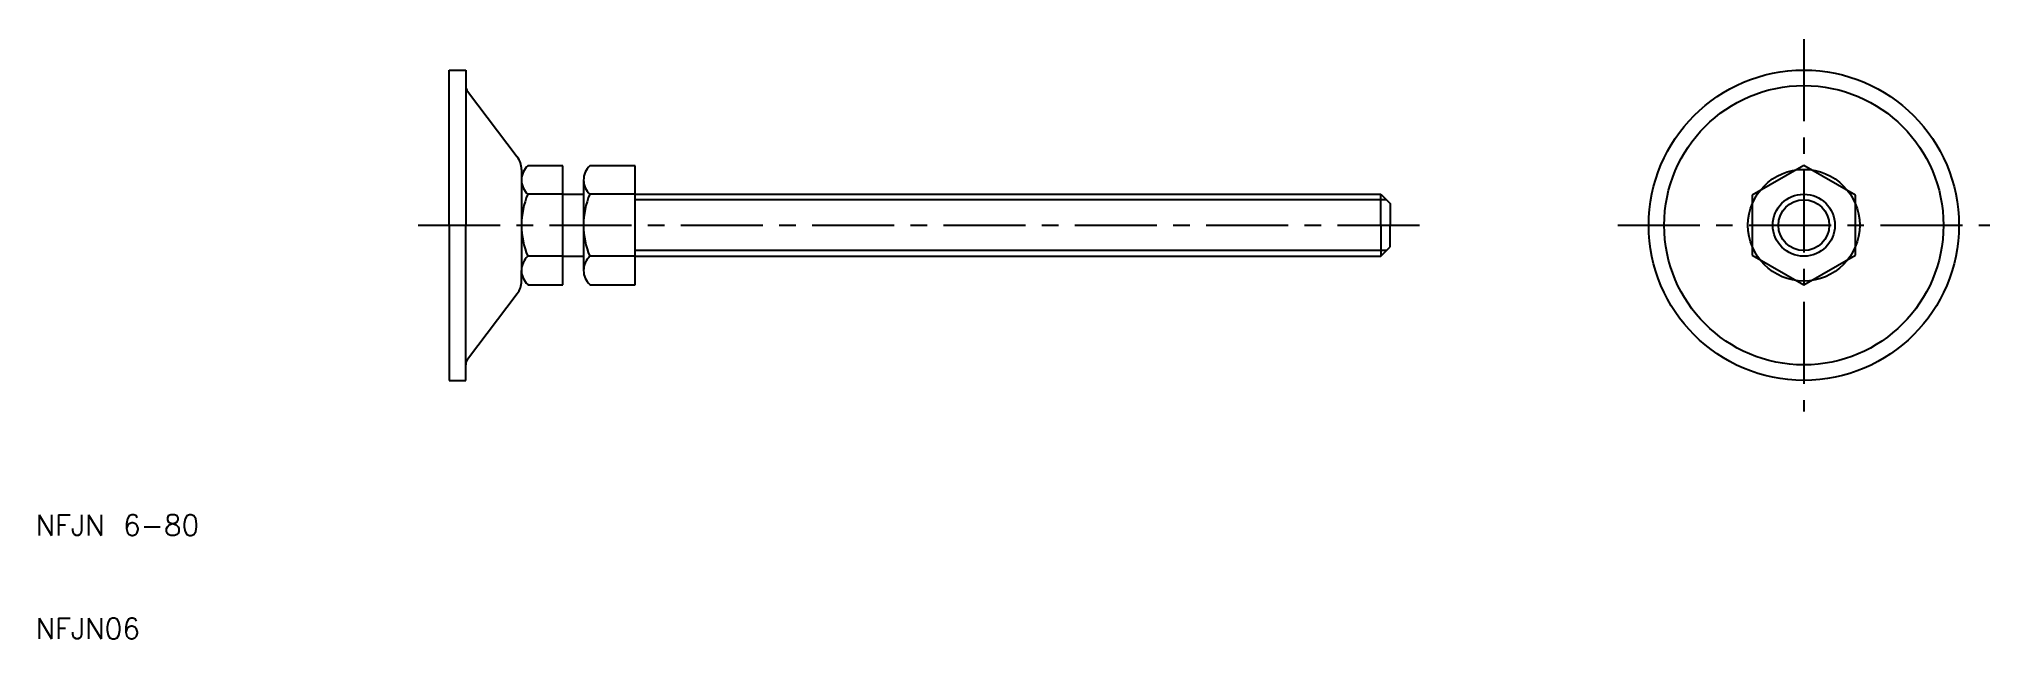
# Model space of a CAD drawing. Extents: x 10 to 199, y 10 to 68.
import ezdxf

# ---------------------------------------------------------------- set-up
doc = ezdxf.new("R2010")
doc.units = 0
doc.header["$LTSCALE"] = 0.25
doc.linetypes.add('CENTER', pattern=[50.8, 31.75, -6.35, 6.35, -6.35])
doc.layers.get('0').update_dxf_attribs({"linetype": 'CONTINUOUS'})
doc.layers.add('CENTER', color=1, linetype='CENTER')
doc.styles.get("Standard").update_dxf_attribs({"font": 'txt.shx', "bigfont": 'extfont.shx'})

msp = doc.modelspace()

# ---------------------------------------------------------------- linework, layer by layer
at = {"color": 7, "linetype": 'CONTINUOUS'}
for p, q in [((50, 50), (50, 65)), ((50, 65), (51.6, 65)), ((51.6, 65), (51.6, 63.5)), ((51.6, 63.5), (51.6, 50)), ((51.79, 62.95), (56.59, 56.61)), ((57, 55.4), (57, 54.37)), ((61, 55.75), (57.6, 55.75)), ((61, 44.25), (61, 55.75)), ((68, 55.75), (63.6, 55.75)), ((68, 44.25), (68, 55.75)), ((181, 55.77), (176, 52.89)), ((186, 52.89), (181, 55.77)), ((57, 54.37), (57, 45.63)), ((61, 53), (57.6, 53)), ((61, 53), (63, 53)), ((63, 54.37), (63, 45.63)), ((68, 53), (63.6, 53)), ((68, 53), (140.1, 53)), ((140.1, 53), (141, 52.1)), ((140.1, 50), (140.1, 53)), ((176, 52.89), (176, 47.11)), ((186, 47.11), (186, 52.89)), ((141, 52.1), (141, 50)), ((50, 50), (50, 35)), ((51.6, 36.5), (51.6, 50)), ((140.1, 50), (140.1, 47)), ((141, 47.9), (141, 50)), ((140.1, 47), (141, 47.9)), ((57, 44.6), (57, 45.63)), ((61, 47), (57.6, 47)), ((61, 47), (63, 47)), ((68, 47), (63.6, 47)), ((68, 47), (140.1, 47)), ((176, 47.11), (181, 44.23)), ((181, 44.23), (186, 47.11)), ((51.79, 37.05), (56.59, 43.39)), ((57.6, 44.25), (61, 44.25)), ((63.6, 44.25), (68, 44.25)), ((51.6, 35), (51.6, 36.5)), ((50, 35), (51.6, 35))]:
    msp.add_line(p, q, dxfattribs=at)
at = {"color": 3, "linetype": 'CONTINUOUS'}
for p, q in [((140.64, 52.46), (68, 52.46)), ((140.64, 47.54), (68, 47.54))]:
    msp.add_line(p, q, dxfattribs=at)
at = {"color": 7, "linetype": 'CONTINUOUS'}
for radius in [15, 13.5, 5.4, 3]:
    msp.add_circle((181, 50), radius, dxfattribs=at)
at = {"color": 3, "linetype": 'CONTINUOUS'}
msp.add_circle((181, 50), 2.46, dxfattribs=at)
at = {"color": 7, "linetype": 'CONTINUOUS'}
for centre, radius, start, end in [((52.52, 63.5), 0.918, 180, 217.1807), ((55, 55.4), 2, 0, 37.1807), ((58.87, 54.37), 1.87, 132.8067, 180), ((64.87, 54.37), 1.87, 132.8067, 180), ((58.87, 54.37), 1.87, 180, 227.1933), ((64.8, 50), 7.8, 157.3801, 202.6199), ((64.87, 54.37), 1.87, 180, 227.1933), ((70.8, 50), 7.8, 157.3801, 202.6199), ((58.87, 45.63), 1.87, 132.8067, 180), ((58.87, 45.63), 1.87, 180, 227.1933), ((64.87, 45.63), 1.87, 132.8067, 180), ((64.87, 45.63), 1.87, 180, 227.1933), ((55, 44.6), 2, 322.8193, 0), ((52.52, 36.5), 0.918, 142.8193, 180)]:
    msp.add_arc(centre, radius, start, end, dxfattribs=at)
at = {"layer": 'CENTER', "color": 1}
for p, q in [((181, 68), (181, 32)), ((47, 50), (144, 50)), ((163, 50), (199, 50))]:
    msp.add_line(p, q, dxfattribs=at)

# ---------------------------------------------------------------- texts
at = {"color": 7, "linetype": 'CONTINUOUS'}
for s, p in [('NFJN 6-80', (10, 20)), ('NFJN06', (10, 10))]:
    msp.add_text(s, height=2, dxfattribs=at).set_placement(p)

doc.saveas('drawing.dxf')
